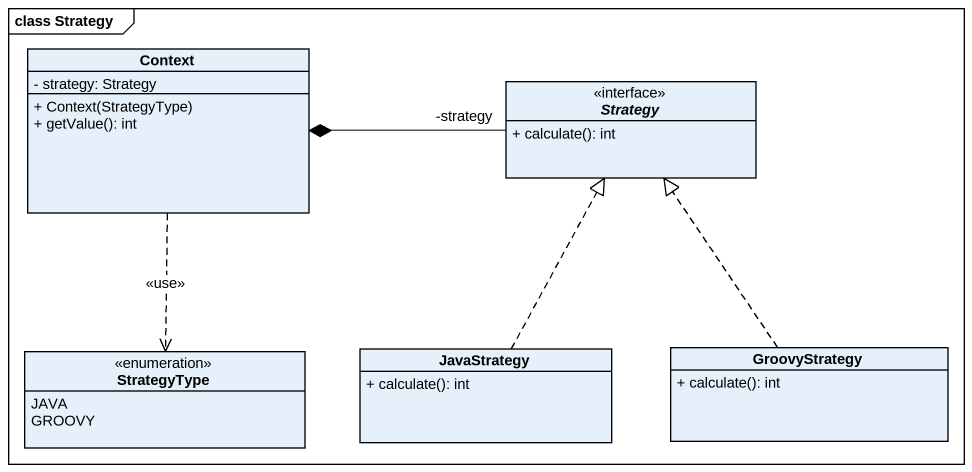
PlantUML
@startuml
mainframe class Strategy
hide circle
hide empty members
skinparam classAttributeIconSize 0
class Context {
  - strategy: Strategy
  + Context(StrategyType)
  + getValue(): int
}
interface Strategy <<interface>> {
  + calculate(): int
}
class JavaStrategy {
  + calculate(): int
}
class GroovyStrategy {
  + calculate(): int
}
enum StrategyType {
  JAVA
  GROOVY
}
Context ..> StrategyType : <<use>>
Strategy "-strategy" -left-* Context
JavaStrategy .up.|> Strategy
GroovyStrategy .up.|> Strategy
@enduml
